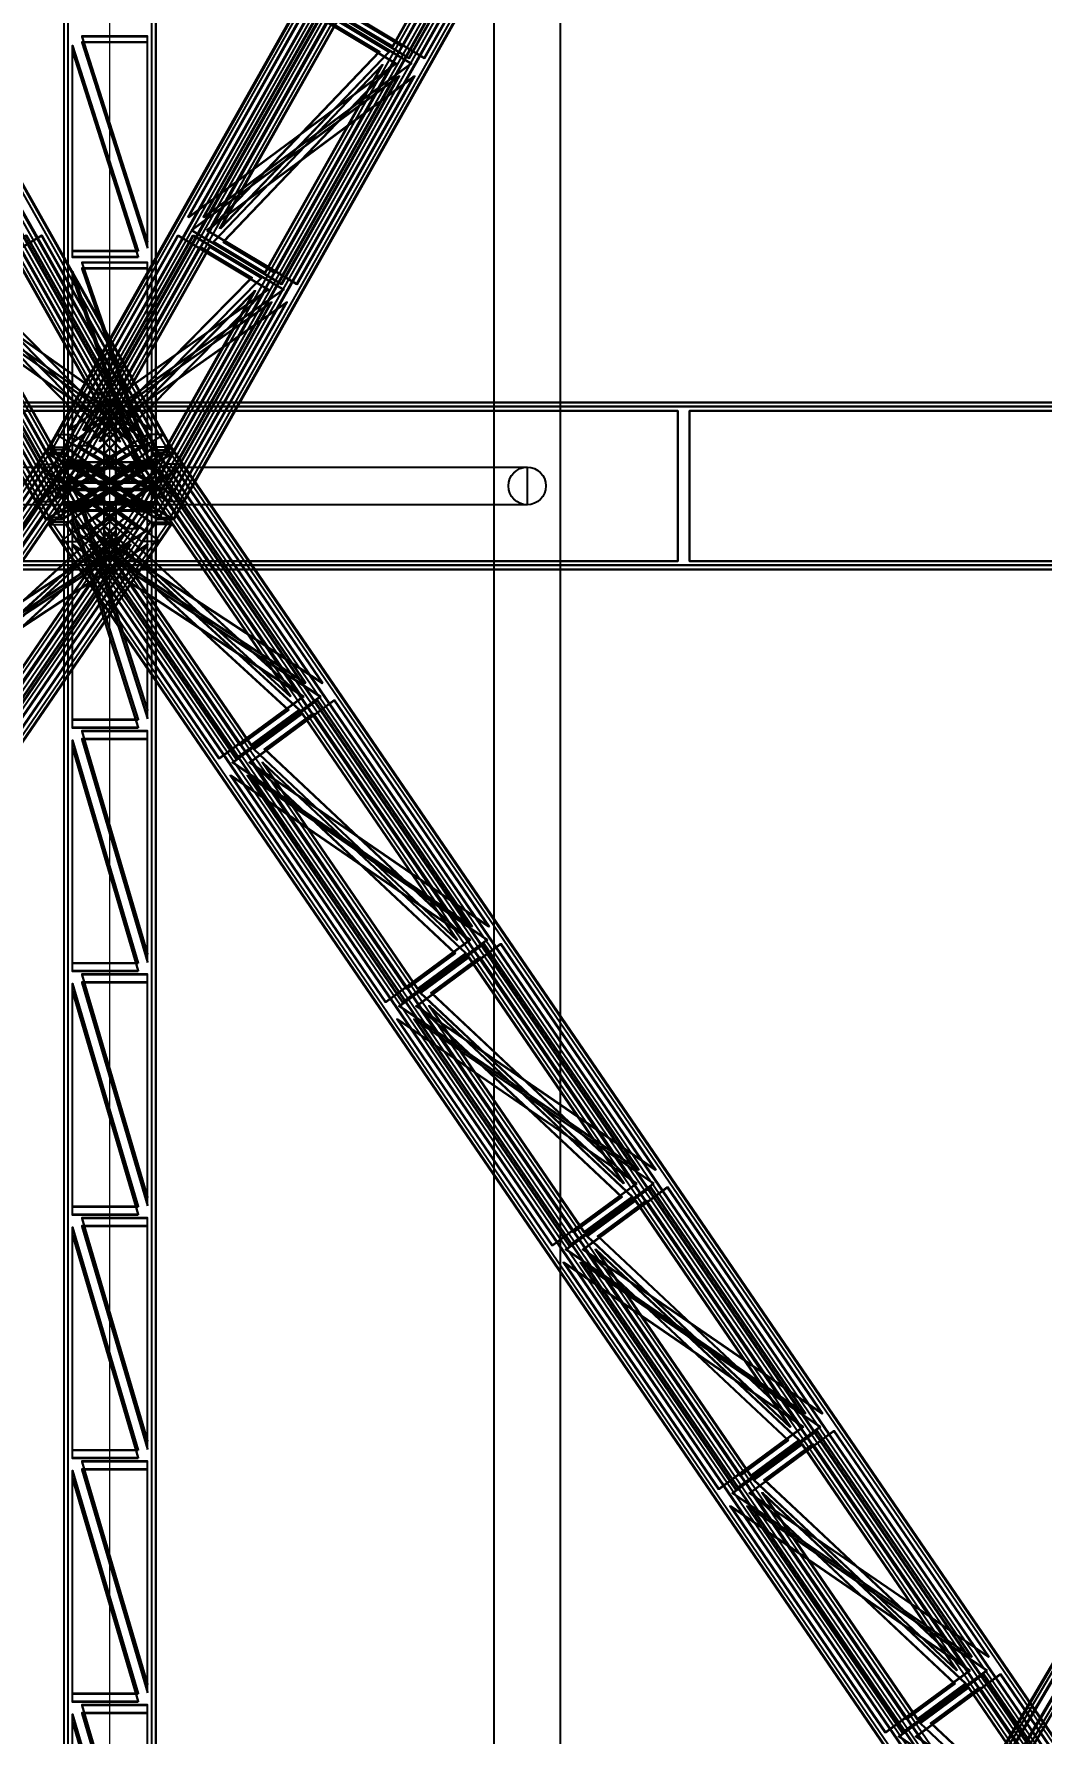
# Model space of a CAD drawing. Header units: millimetres. Extents: x -84906 to 117550, y -3000 to 338000.
# Drawn here: x -364 to 4463, y 74025 to 82166 of the extents above; entities that cross this region are included whole.
import ezdxf

# ---------------------------------------------------------------- set-up
doc = ezdxf.new("R2010")
doc.units = ezdxf.units.MM
for name, color, linetype, lineweight in [('D-BMK-AXIS', 7, 'Continuous', 13), ('D-STR-CORE', 7, 'Continuous', 25), ('D-STR-DIM', 7, 'Continuous', 13), ('D-STR-STRC', 7, 'Continuous', 25)]:
    doc.layers.add(name, color=color, linetype=linetype, lineweight=lineweight)
doc.styles.add('OpenSansCondensed-Light', font='OpenSansCondensed-Light.ttf')
doc.styles.add('TOWER_UNICODE', font='Arial Unicode.ttf')
doc.dimstyles.new('EZDXF', dxfattribs={"dimtxt": 0.25, "dimasz": 0.175, "dimexe": 0.375, "dimexo": 0.125, "dimgap": 0.1, "dimtad": 1, "dimlfac": 100, "dimzin": 12, "dimdsep": 46, "dimtxsty": 'OpenSansCondensed-Light', "dimblk": 'ARCHTICK', "dimcen": 2.5, "dimazin": 3, "dimtfac": 0.5, "dimtmove": 2, "dimatfit": 3})

# ---------------------------------------------------------------- blocks, each defined once
blk = doc.blocks.new('_ARCHTICK')
at = {"color": 0, "linetype": 'BYBLOCK', "const_width": 0.15}
blk.add_lwpolyline([(-0.5, -0.5), (0.5, 0.5)], dxfattribs=at)

msp = doc.modelspace()

# ---------------------------------------------------------------- linework, layer by layer
at = {"layer": 'D-BMK-AXIS'}
msp.add_line((0, -3000), (0, 338000), dxfattribs=at)
at = {"layer": 'D-STR-CORE'}
for points in [[(1840, 18300), (2160, 18300), (2160, 224550), (1840, 224550)], [(1840, 18300), (2160, 18300), (2160, 224550), (1840, 224550)], [(-2000, 80090), (2000, 80090), (2000, 79910), (-2000, 79910)], [(2000, 79910), (-2000, 79910), (-2000, 80090), (2000, 80090)]]:
    msp.add_lwpolyline(points, close=True, dxfattribs=at)
msp.add_circle((2000, 80000), 90, dxfattribs=at)
at = {"layer": 'D-STR-STRC'}
for points in [[(229.8, 80160.9), (-307.1, 79839.1), (-7644.7, 92839.1), (-7107.8, 93160.9)], [(233.7, 80160.9), (-303.2, 79839.1), (-7640.9, 92839.1), (-7104, 93160.9)], [(303.2, 80160.9), (-233.7, 79839.1), (-7571.4, 92839.1), (-7034.5, 93160.9)], [(307.1, 80160.9), (-229.8, 79839.1), (-7567.5, 92839.1), (-7030.6, 93160.9)], [(-307.1, 80160.9), (229.8, 79839.1), (7567.5, 92839.1), (7030.6, 93160.9)], [(-303.2, 80160.9), (233.7, 79839.1), (7571.4, 92839.1), (7034.5, 93160.9)], [(-233.7, 80160.9), (303.2, 79839.1), (7640.9, 92839.1), (7104, 93160.9)], [(-229.8, 80160.9), (307.1, 79839.1), (7644.7, 92839.1), (7107.8, 93160.9)], [(150.8, 80105.6), (-201.5, 79894.4), (-7539.2, 92894.4), (-7186.8, 93105.6)], [(154.7, 80105.6), (-197.6, 79894.4), (-7535.3, 92894.4), (-7183, 93105.6)], [(197.6, 80105.6), (-154.7, 79894.4), (-7492.4, 92894.4), (-7140, 93105.6)], [(201.5, 80105.6), (-150.8, 79894.4), (-7488.5, 92894.4), (-7136.2, 93105.6)], [(-201.5, 80105.6), (150.8, 79894.4), (7488.5, 92894.4), (7136.2, 93105.6)], [(-197.6, 80105.6), (154.7, 79894.4), (7492.4, 92894.4), (7140, 93105.6)], [(-154.7, 80105.6), (197.6, 79894.4), (7535.3, 92894.4), (7183, 93105.6)], [(-150.8, 80105.6), (201.5, 79894.4), (7539.2, 92894.4), (7186.8, 93105.6)], [(220, 80015.3), (-220, 80015.3), (-220, 93015.3), (220, 93015.3)], [(220, 80015.3), (-220, 80015.3), (-220, 93015.3), (220, 93015.3)], [(220, 80013.1), (-220, 80013.1), (-220, 93013.1), (220, 93013.1)], [(220, 80013.1), (-220, 80013.1), (-220, 93013.1), (220, 93013.1)], [(220, 79986.9), (-220, 79986.9), (-220, 92986.9), (220, 92986.9)], [(220, 79986.9), (-220, 79986.9), (-220, 92986.9), (220, 92986.9)], [(220, 79984.7), (-220, 79984.7), (-220, 92984.7), (220, 92984.7)], [(220, 79984.7), (-220, 79984.7), (-220, 92984.7), (220, 92984.7)], [(1000.6, 82308.6), (1432.6, 82049.7), (1995.3, 83046.6)], [(1004.5, 82308.6), (1436.5, 82049.7), (1999.2, 83046.6)], [(1074, 82308.6), (1506, 82049.7), (2068.7, 83046.6)], [(1077.8, 82308.6), (1509.9, 82049.7), (2072.5, 83046.6)], [(1106.2, 82253.3), (1353.6, 82105), (1916.3, 83101.9)], [(1110, 82253.3), (1357.5, 82105), (1920.2, 83101.9)], [(1153, 82253.3), (1400.4, 82105), (1963.1, 83101.9)], [(1156.8, 82253.3), (1404.3, 82105), (1967, 83101.9)], [(373.4, 81286.8), (936, 82283.7), (1368.1, 82024.7)], [(377.2, 81286.8), (939.9, 82283.7), (1371.9, 82024.7)], [(446.7, 81286.8), (1009.4, 82283.7), (1441.4, 82024.7)], [(450.6, 81286.8), (1013.3, 82283.7), (1445.3, 82024.7)], [(478.9, 81231.5), (1041.6, 82228.4), (1289, 82080)], [(482.8, 81231.5), (1045.4, 82228.4), (1292.9, 82080)], [(525.7, 81231.5), (1088.4, 82228.4), (1335.9, 82080)], [(529.6, 81231.5), (1092.3, 82228.4), (1339.7, 82080)], [(180, 81170.4), (180, 82154.7), (-135, 82154.7)], [(180, 81170.4), (180, 82154.7), (-135, 82154.7)], [(180, 81168.2), (180, 82152.5), (-135, 82152.5)], [(180, 81168.2), (180, 82152.5), (-135, 82152.5)], [(135, 81125.9), (-180, 81125.9), (-180, 82110.2)], [(135, 81125.9), (-180, 81125.9), (-180, 82110.2)], [(135, 81123.6), (-180, 81123.6), (-180, 82107.9)], [(135, 81123.6), (-180, 81123.6), (-180, 82107.9)], [(135, 81097.5), (-180, 81097.5), (-180, 82081.8)], [(135, 81097.5), (-180, 81097.5), (-180, 82081.8)], [(135, 81095.3), (-180, 81095.3), (-180, 82079.6)], [(135, 81095.3), (-180, 81095.3), (-180, 82079.6)], [(180, 81142.1), (180, 82126.4), (-135, 82126.4)], [(180, 81142.1), (180, 82126.4), (-135, 82126.4)], [(180, 81139.8), (180, 82124.1), (-135, 82124.1)], [(180, 81139.8), (180, 82124.1), (-135, 82124.1)], [(494.7, 81170), (742.2, 81021.6), (1304.8, 82018.5)], [(498.6, 81170), (746, 81021.6), (1308.7, 82018.5)], [(541.5, 81170), (789, 81021.6), (1351.7, 82018.5)], [(545.4, 81170), (792.8, 81021.6), (1355.5, 82018.5)], [(389.1, 81225.3), (821.2, 80966.3), (1383.8, 81963.2)], [(393, 81225.3), (825, 80966.3), (1387.7, 81963.2)], [(462.5, 81225.3), (894.5, 80966.3), (1457.2, 81963.2)], [(466.4, 81225.3), (898.4, 80966.3), (1461.1, 81963.2)], [(125.5, 80266.1), (-401.8, 81200.3), (-833.8, 80941.4)], [(129.4, 80266.1), (-397.9, 81200.3), (-829.9, 80941.4)], [(198.9, 80266.1), (-328.4, 81200.3), (-760.4, 80941.4)], [(202.7, 80266.1), (-324.6, 81200.3), (-756.6, 80941.4)], [(-202.7, 80266.1), (324.6, 81200.3), (756.6, 80941.4)], [(-198.9, 80266.1), (328.4, 81200.3), (760.4, 80941.4)], [(-129.4, 80266.1), (397.9, 81200.3), (829.9, 80941.4)], [(-125.5, 80266.1), (401.8, 81200.3), (833.8, 80941.4)], [(46.5, 80210.8), (-480.8, 81145), (-728.3, 80996.7)], [(50.4, 80210.8), (-476.9, 81145), (-724.4, 80996.7)], [(93.3, 80210.8), (-434, 81145), (-681.4, 80996.7)], [(97.2, 80210.8), (-430.1, 81145), (-677.6, 80996.7)], [(-97.2, 80210.8), (430.1, 81145), (677.6, 80996.7)], [(-93.3, 80210.8), (434, 81145), (681.4, 80996.7)], [(-50.4, 80210.8), (476.9, 81145), (724.4, 80996.7)], [(-46.5, 80210.8), (480.8, 81145), (728.3, 80996.7)], [(135, 80114.3), (-180, 80114.3), (-180, 81026.8)], [(135, 80114.3), (-180, 80114.3), (-180, 81026.8)], [(135, 80112.1), (-180, 80112.1), (-180, 81024.6)], [(135, 80112.1), (-180, 80112.1), (-180, 81024.6)], [(180, 80158.9), (180, 81071.4), (-135, 81071.4)], [(180, 80158.9), (180, 81071.4), (-135, 81071.4)], [(180, 80156.7), (180, 81069.2), (-135, 81069.2)], [(180, 80156.7), (180, 81069.2), (-135, 81069.2)], [(180, 80130.5), (180, 81043), (-135, 81043)], [(180, 80130.5), (180, 81043), (-135, 81043)], [(180, 80128.3), (180, 81040.8), (-135, 81040.8)], [(180, 80128.3), (180, 81040.8), (-135, 81040.8)], [(30.7, 80149.3), (-216.7, 80001), (-744, 80935.2)], [(34.6, 80149.3), (-212.9, 80001), (-740.2, 80935.2)], [(77.5, 80149.3), (-169.9, 80001), (-697.2, 80935.2)], [(81.4, 80149.3), (-166.1, 80001), (-693.4, 80935.2)], [(135, 80086), (-180, 80086), (-180, 80998.5)], [(135, 80086), (-180, 80086), (-180, 80998.5)], [(135, 80083.7), (-180, 80083.7), (-180, 80996.2)], [(135, 80083.7), (-180, 80083.7), (-180, 80996.2)], [(-81.4, 80149.3), (166.1, 80001), (693.4, 80935.2)], [(-77.5, 80149.3), (169.9, 80001), (697.2, 80935.2)], [(-34.6, 80149.3), (212.9, 80001), (740.2, 80935.2)], [(-30.7, 80149.3), (216.7, 80001), (744, 80935.2)], [(109.7, 80204.6), (-322.3, 79945.7), (-849.6, 80879.9)], [(113.6, 80204.6), (-318.4, 79945.7), (-845.7, 80879.9)], [(183.1, 80204.6), (-248.9, 79945.7), (-776.2, 80879.9)], [(187, 80204.6), (-245.1, 79945.7), (-772.4, 80879.9)], [(-187, 80204.6), (245.1, 79945.7), (772.4, 80879.9)], [(-183.1, 80204.6), (248.9, 79945.7), (776.2, 80879.9)], [(-113.6, 80204.6), (318.4, 79945.7), (845.7, 80879.9)], [(-109.7, 80204.6), (322.3, 79945.7), (849.6, 80879.9)], [(-16500, 80400), (-16500, 79600), (16500, 79600), (16500, 80400)], [(16500, 80400), (16500, 79600), (-16500, 79600), (-16500, 80400)], [(-2722.5, 80360), (-2722.5, 79640), (-27.5, 79640), (-27.5, 80360)], [(-27.5, 80360), (-27.5, 79640), (-2722.5, 79640), (-2722.5, 80360)], [(27.5, 80360), (27.5, 79640), (2722.5, 79640), (2722.5, 80360)], [(2722.5, 80360), (2722.5, 79640), (27.5, 79640), (27.5, 80360)], [(2777.5, 80360), (2777.5, 79640), (5472.5, 79640), (5472.5, 80360)], [(5472.5, 80360), (5472.5, 79640), (2777.5, 79640), (2777.5, 80360)], [(-9875.8, 66185.3), (-9373.1, 65814.7), (208.5, 79814.7), (-294.2, 80185.3)], [(-9871.5, 66185.3), (-9368.8, 65814.7), (212.8, 79814.7), (-289.9, 80185.3)], [(-9794.4, 66185.3), (-9291.7, 65814.7), (289.9, 79814.7), (-212.8, 80185.3)], [(-9790.1, 66185.3), (-9287.4, 65814.7), (294.2, 79814.7), (-208.5, 80185.3)], [(258.3, 80247.3), (181, 80247.3), (-355.8, 79925.6), (-278.6, 79925.6)], [(-294.2, 80185.3), (-208.5, 80185.3), (-192.8, 80173.7), (-278.5, 80173.7)], [(-294.2, 80185.3), (-208.5, 80185.3), (294.2, 79814.7), (208.5, 79814.7)], [(9790.1, 66185.3), (9287.4, 65814.7), (-294.2, 79814.7), (208.5, 80185.3)], [(294.2, 80185.3), (208.5, 80185.3), (-294.2, 79814.7), (-208.5, 79814.7)], [(9794.4, 66185.3), (9291.7, 65814.7), (-289.9, 79814.7), (212.8, 80185.3)], [(-258.3, 80247.3), (-181, 80247.3), (355.8, 79925.6), (278.6, 79925.6)], [(102, 80192), (152.7, 80192), (-199.6, 79980.9), (-250.3, 79980.9)], [(9871.5, 66185.3), (9368.8, 65814.7), (-212.8, 79814.7), (289.9, 80185.3)], [(9875.8, 66185.3), (9373.1, 65814.7), (-208.5, 79814.7), (294.2, 80185.3)], [(-102, 80192), (-152.7, 80192), (199.6, 79980.9), (250.3, 79980.9)], [(294.2, 80185.3), (208.5, 80185.3), (192.8, 80173.7), (278.5, 80173.7)], [(-9774.6, 66121.6), (-9444.7, 65878.4), (136.8, 79878.4), (-193.1, 80121.6)], [(-9770.3, 66121.6), (-9440.4, 65878.4), (141.1, 79878.4), (-188.8, 80121.6)], [(-9722.7, 66121.6), (-9392.8, 65878.4), (188.8, 79878.4), (-141.1, 80121.6)], [(-9718.4, 66121.6), (-9388.5, 65878.4), (193.1, 79878.4), (-136.8, 80121.6)], [(-350, 80103.8), (-264.3, 80103.8), (238.4, 79733.2), (152.7, 79733.2)], [(-308.1, 66168.5), (209.8, 65831.5), (8459.8, 79831.5), (7941.9, 80168.5)], [(-307.1, 80160.9), (-229.8, 80160.9), (-213.1, 80150.8), (-290.3, 80150.8)], [(-307.1, 80160.9), (-229.8, 80160.9), (307.1, 79839.1), (229.8, 79839.1)], [(307.1, 80160.9), (229.8, 80160.9), (-307.1, 79839.1), (-229.8, 79839.1)], [(-303.1, 66168.5), (214.7, 65831.5), (8464.7, 79831.5), (7946.9, 80168.5)], [(350, 80103.8), (264.3, 80103.8), (-238.4, 79733.2), (-152.7, 79733.2)], [(220, 80114.3), (220, 80083.7), (-220, 80083.7), (-220, 80114.3)], [(220, 80083.7), (220, 80114.3), (-220, 80114.3), (-220, 80083.7)], [(-214.7, 66168.5), (303.1, 65831.5), (8553.1, 79831.5), (8035.3, 80168.5)], [(-209.8, 66168.5), (308.1, 65831.5), (8558.1, 79831.5), (8040.2, 80168.5)], [(-202.2, 66110.6), (137.7, 65889.4), (8387.7, 79889.4), (8047.8, 80110.6)], [(150.8, 80105.6), (201.5, 80105.6), (-150.8, 79894.4), (-201.5, 79894.4)], [(-150.8, 80105.6), (-201.5, 80105.6), (-184.7, 80095.5), (-134, 80095.5)], [(-150.8, 80105.6), (-201.5, 80105.6), (150.8, 79894.4), (201.5, 79894.4)], [(9718.4, 66121.6), (9388.5, 65878.4), (-193.1, 79878.4), (136.8, 80121.6)], [(136.8, 80121.6), (193.1, 80121.6), (-136.8, 79878.4), (-193.1, 79878.4)], [(-136.8, 80121.6), (-193.1, 80121.6), (-177.4, 80110), (-121.1, 80110)], [(-136.8, 80121.6), (-193.1, 80121.6), (136.8, 79878.4), (193.1, 79878.4)], [(9722.7, 66121.6), (9392.8, 65878.4), (-188.8, 79878.4), (141.1, 80121.6)], [(9770.3, 66121.6), (9440.4, 65878.4), (-141.1, 79878.4), (188.8, 80121.6)], [(9774.6, 66121.6), (9444.7, 65878.4), (-136.8, 79878.4), (193.1, 80121.6)], [(136.8, 80121.6), (193.1, 80121.6), (177.4, 80110), (121.1, 80110)], [(150.8, 80105.6), (201.5, 80105.6), (184.7, 80095.5), (134, 80095.5)], [(307.1, 80160.9), (229.8, 80160.9), (213.1, 80150.8), (290.3, 80150.8)], [(-1020.8, 79054.6), (-318.6, 80080.6), (85.9, 79782.4)], [(-1016.5, 79054.6), (-314.3, 80080.6), (90.2, 79782.4)], [(-939.4, 79054.6), (-237.2, 80080.6), (167.4, 79782.4)], [(-935.1, 79054.6), (-232.9, 80080.6), (171.6, 79782.4)], [(-192.6, 80040.1), (-248.9, 80040.1), (81, 79796.9), (137.3, 79796.9)], [(935.1, 79054.6), (232.9, 80080.6), (-171.6, 79782.4)], [(939.4, 79054.6), (237.2, 80080.6), (-167.4, 79782.4)], [(192.6, 80040.1), (248.9, 80040.1), (-81, 79796.9), (-137.3, 79796.9)], [(1016.5, 79054.6), (314.3, 80080.6), (-90.2, 79782.4)], [(1020.8, 79054.6), (318.6, 80080.6), (-85.9, 79782.4)], [(-919.7, 78990.9), (-217.4, 80016.9), (14.3, 79846.1)], [(-915.4, 78990.9), (-213.2, 80016.9), (18.6, 79846.1)], [(-867.7, 78990.9), (-165.5, 80016.9), (66.2, 79846.1)], [(-863.4, 78990.9), (-161.2, 80016.9), (70.5, 79846.1)], [(-200, 80020.6), (-200, 79979.4), (-220, 79979.4), (-220, 80020.6)], [(220, 66020.6), (-220, 66020.6), (-220, 80020.6), (220, 80020.6)], [(220, 80020.6), (220, 79979.4), (-220, 79979.4), (-220, 80020.6)], [(-200, 79979.4), (-200, 80020.6), (-220, 80020.6), (-220, 79979.4)], [(220, 66020.6), (-220, 66020.6), (-220, 80020.6), (220, 80020.6)], [(220, 79979.4), (220, 80020.6), (-220, 80020.6), (-220, 79979.4)], [(220, 66017.6), (-220, 66017.6), (-220, 80017.6), (220, 80017.6)], [(220, 66017.6), (-220, 66017.6), (-220, 80017.6), (220, 80017.6)], [(-200, 80015.3), (-200, 79984.7), (-220, 79984.7), (-220, 80015.3)], [(220, 80015.3), (220, 79984.7), (-220, 79984.7), (-220, 80015.3)], [(-200, 79984.7), (-200, 80015.3), (-220, 80015.3), (-220, 79984.7)], [(220, 79984.7), (220, 80015.3), (-220, 80015.3), (-220, 79984.7)], [(220, 65982.4), (-220, 65982.4), (-220, 79982.4), (220, 79982.4)], [(220, 65982.4), (-220, 65982.4), (-220, 79982.4), (220, 79982.4)], [(220, 65979.4), (-220, 65979.4), (-220, 79979.4), (220, 79979.4)], [(220, 65979.4), (-220, 65979.4), (-220, 79979.4), (220, 79979.4)], [(863.4, 78990.9), (161.2, 80016.9), (-70.5, 79846.1)], [(867.7, 78990.9), (165.5, 80016.9), (-66.2, 79846.1)], [(915.4, 78990.9), (213.2, 80016.9), (-18.6, 79846.1)], [(919.7, 78990.9), (217.4, 80016.9), (-14.3, 79846.1)], [(220, 80020.6), (220, 79979.4), (200, 79979.4), (200, 80020.6)], [(220, 79979.4), (220, 80020.6), (200, 80020.6), (200, 79979.4)], [(220, 80015.3), (220, 79984.7), (200, 79984.7), (200, 80015.3)], [(220, 79984.7), (220, 80015.3), (200, 80015.3), (200, 79984.7)], [(220, 79922.3), (220, 79881.2), (-220, 79881.2), (-220, 79922.3)], [(220, 79881.2), (220, 79922.3), (-220, 79922.3), (-220, 79881.2)], [(-184.7, 79904.5), (-134, 79904.5), (-150.8, 79894.4), (-201.5, 79894.4)], [(-177.4, 79890), (-121.1, 79890), (-136.8, 79878.4), (-193.1, 79878.4)], [(135, 78880.9), (-180, 78880.9), (-180, 79878.1)], [(135, 78880.9), (-180, 78880.9), (-180, 79878.1)], [(135, 78877.9), (-180, 78877.9), (-180, 79875.1)], [(135, 78877.9), (-180, 78877.9), (-180, 79875.1)], [(180, 78925.1), (180, 79922.3), (-135, 79922.3)], [(180, 78925.1), (180, 79922.3), (-135, 79922.3)], [(180, 78922.1), (180, 79919.3), (-135, 79919.3)], [(180, 78922.1), (180, 79919.3), (-135, 79919.3)], [(180, 78887), (180, 79884.2), (-135, 79884.2)], [(180, 78887), (180, 79884.2), (-135, 79884.2)], [(180, 78884), (180, 79881.2), (-135, 79881.2)], [(180, 78884), (180, 79881.2), (-135, 79881.2)], [(177.4, 79890), (121.1, 79890), (136.8, 79878.4), (193.1, 79878.4)], [(184.7, 79904.5), (134, 79904.5), (150.8, 79894.4), (201.5, 79894.4)], [(-909.4, 78928.1), (-677.7, 78757.3), (24.5, 79783.3)], [(-905.1, 78928.1), (-673.4, 78757.3), (28.8, 79783.3)], [(-857.5, 78928.1), (-625.8, 78757.3), (76.5, 79783.3)], [(-853.2, 78928.1), (-621.5, 78757.3), (80.7, 79783.3)], [(-213.1, 79849.2), (-290.3, 79849.2), (-307.1, 79839.1), (-229.8, 79839.1)], [(-192.8, 79826.3), (-278.5, 79826.3), (-294.2, 79814.7), (-208.5, 79814.7)], [(135, 78842.8), (-180, 78842.8), (-180, 79840)], [(135, 78842.8), (-180, 78842.8), (-180, 79840)], [(135, 78839.8), (-180, 78839.8), (-180, 79837)], [(135, 78839.8), (-180, 78839.8), (-180, 79837)], [(853.2, 78928.1), (621.5, 78757.3), (-80.7, 79783.3)], [(857.5, 78928.1), (625.8, 78757.3), (-76.5, 79783.3)], [(905.1, 78928.1), (673.4, 78757.3), (-28.8, 79783.3)], [(909.4, 78928.1), (677.7, 78757.3), (-24.5, 79783.3)], [(192.8, 79826.3), (278.5, 79826.3), (294.2, 79814.7), (208.5, 79814.7)], [(213.1, 79849.2), (290.3, 79849.2), (307.1, 79839.1), (229.8, 79839.1)], [(-1010.6, 78991.8), (-606, 78693.6), (96.2, 79719.6)], [(-1006.3, 78991.8), (-601.7, 78693.6), (100.5, 79719.6)], [(-929.1, 78991.8), (-524.6, 78693.6), (177.6, 79719.6)], [(-924.9, 78991.8), (-520.3, 78693.6), (181.9, 79719.6)], [(924.9, 78991.8), (520.3, 78693.6), (-181.9, 79719.6)], [(929.1, 78991.8), (524.6, 78693.6), (-177.6, 79719.6)], [(1006.3, 78991.8), (601.7, 78693.6), (-100.5, 79719.6)], [(1010.6, 78991.8), (606, 78693.6), (-96.2, 79719.6)], [(1733.6, 77887.9), (990.9, 78973.1), (586.4, 78674.8)], [(1737.8, 77887.9), (995.2, 78973.1), (590.7, 78674.8)], [(1815, 77887.9), (1072.3, 78973.1), (667.8, 78674.8)], [(1819.3, 77887.9), (1076.6, 78973.1), (672.1, 78674.8)], [(1661.9, 77824.2), (919.2, 78909.4), (687.5, 78738.5)], [(1666.2, 77824.2), (923.5, 78909.4), (691.8, 78738.5)], [(1713.8, 77824.2), (971.2, 78909.4), (739.5, 78738.5)], [(1718.1, 77824.2), (975.5, 78909.4), (743.7, 78738.5)], [(180, 77758.4), (180, 78826.9), (-135, 78826.9)], [(180, 77758.4), (180, 78826.9), (-135, 78826.9)], [(180, 77755.5), (180, 78823.9), (-135, 78823.9)], [(180, 77755.5), (180, 78823.9), (-135, 78823.9)], [(135, 77714.2), (-180, 77714.2), (-180, 78782.7)], [(135, 77714.2), (-180, 77714.2), (-180, 78782.7)], [(135, 77711.2), (-180, 77711.2), (-180, 78779.7)], [(135, 77711.2), (-180, 77711.2), (-180, 78779.7)], [(135, 77676.1), (-180, 77676.1), (-180, 78744.5)], [(135, 77676.1), (-180, 77676.1), (-180, 78744.5)], [(135, 77673.1), (-180, 77673.1), (-180, 78741.6)], [(135, 77673.1), (-180, 77673.1), (-180, 78741.6)], [(180, 77720.3), (180, 78788.8), (-135, 78788.8)], [(180, 77720.3), (180, 78788.8), (-135, 78788.8)], [(180, 77717.3), (180, 78785.8), (-135, 78785.8)], [(180, 77717.3), (180, 78785.8), (-135, 78785.8)], [(1651.7, 77761.5), (1419.9, 77590.6), (677.3, 78675.8)], [(1655.9, 77761.5), (1424.2, 77590.6), (681.6, 78675.8)], [(1703.6, 77761.5), (1471.9, 77590.6), (729.2, 78675.8)], [(1707.9, 77761.5), (1476.2, 77590.6), (733.5, 78675.8)], [(1723.3, 77825.2), (1318.8, 77526.9), (576.1, 78612.1)], [(1727.6, 77825.2), (1323.1, 77526.9), (580.4, 78612.1)], [(1804.7, 77825.2), (1400.2, 77526.9), (657.5, 78612.1)], [(1809, 77825.2), (1404.5, 77526.9), (661.8, 78612.1)], [(2532, 76721.3), (1789.4, 77806.4), (1384.8, 77508.2)], [(2536.3, 76721.3), (1793.6, 77806.4), (1389.1, 77508.2)], [(2613.4, 76721.3), (1870.8, 77806.4), (1466.2, 77508.2)], [(2617.7, 76721.3), (1875.1, 77806.4), (1470.5, 77508.2)], [(2460.4, 76657.6), (1717.7, 77742.7), (1486, 77571.9)], [(2464.6, 76657.6), (1722, 77742.7), (1490.3, 77571.9)], [(2512.3, 76657.6), (1769.6, 77742.7), (1537.9, 77571.9)], [(2516.6, 76657.6), (1773.9, 77742.7), (1542.2, 77571.9)], [(135, 76547.6), (-180, 76547.6), (-180, 77616)], [(135, 76547.6), (-180, 76547.6), (-180, 77616)], [(135, 76544.6), (-180, 76544.6), (-180, 77613)], [(135, 76544.6), (-180, 76544.6), (-180, 77613)], [(180, 76591.8), (180, 77660.2), (-135, 77660.2)], [(180, 76591.8), (180, 77660.2), (-135, 77660.2)], [(180, 76588.8), (180, 77657.2), (-135, 77657.2)], [(180, 76588.8), (180, 77657.2), (-135, 77657.2)], [(180, 76553.7), (180, 77622.1), (-135, 77622.1)], [(180, 76553.7), (180, 77622.1), (-135, 77622.1)], [(180, 76550.7), (180, 77619.1), (-135, 77619.1)], [(180, 76550.7), (180, 77619.1), (-135, 77619.1)], [(135, 76509.4), (-180, 76509.4), (-180, 77577.9)], [(135, 76509.4), (-180, 76509.4), (-180, 77577.9)], [(135, 76506.5), (-180, 76506.5), (-180, 77574.9)], [(135, 76506.5), (-180, 76506.5), (-180, 77574.9)], [(2450.1, 76594.8), (2218.4, 76424), (1475.7, 77509.1)], [(2454.4, 76594.8), (2222.7, 76424), (1480, 77509.1)], [(2502.1, 76594.8), (2270.4, 76424), (1527.7, 77509.1)], [(2506.4, 76594.8), (2274.6, 76424), (1532, 77509.1)], [(2521.8, 76658.5), (2117.3, 76360.3), (1374.6, 77445.4)], [(2526.1, 76658.5), (2121.6, 76360.3), (1378.9, 77445.4)], [(2603.2, 76658.5), (2198.7, 76360.3), (1456, 77445.4)], [(2607.5, 76658.5), (2203, 76360.3), (1460.3, 77445.4)], [(3330.5, 75554.6), (2587.8, 76639.7), (2183.3, 76341.5)], [(3334.8, 75554.6), (2592.1, 76639.7), (2187.6, 76341.5)], [(3411.9, 75554.6), (2669.2, 76639.7), (2264.7, 76341.5)], [(3416.2, 75554.6), (2673.5, 76639.7), (2269, 76341.5)], [(3258.8, 75490.9), (2516.1, 76576), (2284.4, 76405.2)], [(3263.1, 75490.9), (2520.4, 76576), (2288.7, 76405.2)], [(3310.8, 75490.9), (2568.1, 76576), (2336.4, 76405.2)], [(3315.1, 75490.9), (2572.4, 76576), (2340.7, 76405.2)], [(135, 75380.9), (-180, 75380.9), (-180, 76449.3)], [(135, 75380.9), (-180, 75380.9), (-180, 76449.3)], [(135, 75377.9), (-180, 75377.9), (-180, 76446.3)], [(135, 75377.9), (-180, 75377.9), (-180, 76446.3)], [(180, 75425.1), (180, 76493.5), (-135, 76493.5)], [(180, 75425.1), (180, 76493.5), (-135, 76493.5)], [(180, 75422.1), (180, 76490.6), (-135, 76490.6)], [(180, 75422.1), (180, 76490.6), (-135, 76490.6)], [(180, 75387), (180, 76455.4), (-135, 76455.4)], [(180, 75387), (180, 76455.4), (-135, 76455.4)], [(180, 75384), (180, 76452.4), (-135, 76452.4)], [(180, 75384), (180, 76452.4), (-135, 76452.4)], [(135, 75342.8), (-180, 75342.8), (-180, 76411.2)], [(135, 75342.8), (-180, 75342.8), (-180, 76411.2)], [(135, 75339.8), (-180, 75339.8), (-180, 76408.2)], [(135, 75339.8), (-180, 75339.8), (-180, 76408.2)], [(3320.3, 75491.8), (2915.7, 75193.6), (2173.1, 76278.7)], [(3324.5, 75491.8), (2920, 75193.6), (2177.3, 76278.7)], [(3401.7, 75491.8), (2997.1, 75193.6), (2254.5, 76278.7)], [(3405.9, 75491.8), (3001.4, 75193.6), (2258.8, 76278.7)], [(3248.6, 75428.1), (3016.9, 75257.3), (2274.2, 76342.4)], [(3252.9, 75428.1), (3021.1, 75257.3), (2278.5, 76342.4)], [(3300.5, 75428.1), (3068.8, 75257.3), (2326.1, 76342.4)], [(3304.8, 75428.1), (3073.1, 75257.3), (2330.4, 76342.4)], [(4129, 74387.9), (3386.3, 75473.1), (2981.8, 75174.8)], [(4133.2, 74387.9), (3390.6, 75473.1), (2986.1, 75174.8)], [(4210.4, 74387.9), (3467.7, 75473.1), (3063.2, 75174.8)], [(4214.6, 74387.9), (3472, 75473.1), (3067.5, 75174.8)], [(4057.3, 74324.2), (3314.6, 75409.4), (3082.9, 75238.5)], [(4061.6, 74324.2), (3318.9, 75409.4), (3087.2, 75238.5)], [(4109.2, 74324.2), (3366.6, 75409.4), (3134.8, 75238.5)], [(4113.5, 74324.2), (3370.8, 75409.4), (3139.1, 75238.5)], [(180, 74258.4), (180, 75326.9), (-135, 75326.9)], [(180, 74258.4), (180, 75326.9), (-135, 75326.9)], [(180, 74255.5), (180, 75323.9), (-135, 75323.9)], [(180, 74255.5), (180, 75323.9), (-135, 75323.9)], [(135, 74214.2), (-180, 74214.2), (-180, 75282.7)], [(135, 74214.2), (-180, 74214.2), (-180, 75282.7)], [(135, 74211.2), (-180, 74211.2), (-180, 75279.7)], [(135, 74211.2), (-180, 74211.2), (-180, 75279.7)], [(135, 74176.1), (-180, 74176.1), (-180, 75244.5)], [(135, 74176.1), (-180, 74176.1), (-180, 75244.5)], [(135, 74173.1), (-180, 74173.1), (-180, 75241.6)], [(135, 74173.1), (-180, 74173.1), (-180, 75241.6)], [(180, 74220.3), (180, 75288.8), (-135, 75288.8)], [(180, 74220.3), (180, 75288.8), (-135, 75288.8)], [(180, 74217.3), (180, 75285.8), (-135, 75285.8)], [(180, 74217.3), (180, 75285.8), (-135, 75285.8)], [(4047, 74261.5), (3815.3, 74090.6), (3072.7, 75175.8)], [(4051.3, 74261.5), (3819.6, 74090.6), (3076.9, 75175.8)], [(4099, 74261.5), (3867.3, 74090.6), (3124.6, 75175.8)], [(4103.3, 74261.5), (3871.6, 74090.6), (3128.9, 75175.8)], [(4118.7, 74325.2), (3714.2, 74026.9), (2971.5, 75112.1)], [(4123, 74325.2), (3718.5, 74026.9), (2975.8, 75112.1)], [(4200.1, 74325.2), (3795.6, 74026.9), (3052.9, 75112.1)], [(4204.4, 74325.2), (3799.9, 74026.9), (3057.2, 75112.1)], [(4927.4, 73221.3), (4184.7, 74306.4), (3780.2, 74008.2)], [(4931.7, 73221.3), (4189, 74306.4), (3784.5, 74008.2)], [(5008.8, 73221.3), (4266.2, 74306.4), (3861.6, 74008.2)], [(5013.1, 73221.3), (4270.4, 74306.4), (3865.9, 74008.2)], [(4855.7, 73157.6), (4113.1, 74242.7), (3881.4, 74071.9)], [(3885.6, 73209), (4523, 74290.7), (4939.7, 74019.6)], [(4860, 73157.6), (4117.4, 74242.7), (3885.6, 74071.9)], [(3890.5, 73209), (4527.9, 74290.7), (4944.6, 74019.6)], [(4907.7, 73157.6), (4165, 74242.7), (3933.3, 74071.9)], [(4912, 73157.6), (4169.3, 74242.7), (3937.6, 74071.9)], [(3979, 73209), (4616.4, 74290.7), (5033.1, 74019.6)], [(135, 73047.6), (-180, 73047.6), (-180, 74116)], [(135, 73047.6), (-180, 73047.6), (-180, 74116)], [(135, 73044.6), (-180, 73044.6), (-180, 74113)], [(135, 73044.6), (-180, 73044.6), (-180, 74113)], [(180, 73091.8), (180, 74160.2), (-135, 74160.2)], [(180, 73091.8), (180, 74160.2), (-135, 74160.2)], [(180, 73088.8), (180, 74157.2), (-135, 74157.2)], [(180, 73088.8), (180, 74157.2), (-135, 74157.2)], [(180, 73053.7), (180, 74122.1), (-135, 74122.1)], [(180, 73053.7), (180, 74122.1), (-135, 74122.1)], [(180, 73050.7), (180, 74119.1), (-135, 74119.1)], [(180, 73050.7), (180, 74119.1), (-135, 74119.1)], [(135, 73009.4), (-180, 73009.4), (-180, 74077.9)], [(135, 73009.4), (-180, 73009.4), (-180, 74077.9)], [(135, 73006.5), (-180, 73006.5), (-180, 74074.9)], [(135, 73006.5), (-180, 73006.5), (-180, 74074.9)]]:
    msp.add_lwpolyline(points, close=True, dxfattribs=at)
for points in [[(213.1, 80150.8), (-7124.6, 93150.8)], [(229.8, 80160.9), (-7107.8, 93160.9)], [(290.3, 80150.8), (-7047.4, 93150.8)], [(307.1, 80160.9), (-7030.6, 93160.9)], [(-307.1, 80160.9), (7030.6, 93160.9)], [(-290.3, 80150.8), (7047.4, 93150.8)], [(-229.8, 80160.9), (7107.8, 93160.9)], [(-213.1, 80150.8), (7124.6, 93150.8)], [(134, 80095.5), (-7203.6, 93095.5)], [(150.8, 80105.6), (-7186.8, 93105.6)], [(184.7, 80095.5), (-7152.9, 93095.5)], [(201.5, 80105.6), (-7136.2, 93105.6)], [(-201.5, 80105.6), (7136.2, 93105.6)], [(-184.7, 80095.5), (7152.9, 93095.5)], [(-150.8, 80105.6), (7186.8, 93105.6)], [(-134, 80095.5), (7203.6, 93095.5)], [(-220, 80015.3), (-220, 93015.3)], [(-220, 80015.3), (-220, 93015.3)], [(-220, 79984.7), (-220, 92984.7)], [(-220, 79984.7), (-220, 92984.7)], [(-200, 80015.3), (-200, 93015.3)], [(-200, 80015.3), (-200, 93015.3)], [(-200, 79984.7), (-200, 92984.7)], [(-200, 79984.7), (-200, 92984.7)], [(200, 80015.3), (200, 93015.3)], [(200, 80015.3), (200, 93015.3)], [(200, 79984.7), (200, 92984.7)], [(200, 79984.7), (200, 92984.7)], [(220, 80015.3), (220, 93015.3)], [(220, 80015.3), (220, 93015.3)], [(220, 79984.7), (220, 92984.7)], [(220, 79984.7), (220, 92984.7)], [(-201.5, 79894.4), (-7539.2, 92894.4)], [(-184.7, 79904.5), (-7522.4, 92904.5)], [(-150.8, 79894.4), (-7488.5, 92894.4)], [(-134, 79904.5), (-7471.7, 92904.5)], [(134, 79904.5), (7471.7, 92904.5)], [(150.8, 79894.4), (7488.5, 92894.4)], [(184.7, 79904.5), (7522.4, 92904.5)], [(201.5, 79894.4), (7539.2, 92894.4)], [(-307.1, 79839.1), (-7644.7, 92839.1)], [(-290.3, 79849.2), (-7627.9, 92849.2)], [(-229.8, 79839.1), (-7567.5, 92839.1)], [(-213.1, 79849.2), (-7550.7, 92849.2)], [(213.1, 79849.2), (7550.7, 92849.2)], [(229.8, 79839.1), (7567.5, 92839.1)], [(290.3, 79849.2), (7627.9, 92849.2)], [(307.1, 79839.1), (7644.7, 92839.1)], [(-16500, 80400), (16500, 80400)], [(16500, 80400), (-16500, 80400)], [(-16500, 80380), (16500, 80380)], [(16500, 80380), (-16500, 80380)], [(-9875.8, 66185.3), (-294.2, 80185.3)], [(-9790.1, 66185.3), (-208.5, 80185.3)], [(-350, 80103.8), (-294.2, 80185.3)], [(-307.1, 80160.9), (-258.3, 80247.3)], [(-264.3, 80103.8), (-208.5, 80185.3)], [(-229.8, 80160.9), (-181, 80247.3)], [(-201.5, 80105.6), (-152.7, 80192)], [(-150.8, 80105.6), (-102, 80192)], [(150.8, 80105.6), (102, 80192)], [(201.5, 80105.6), (152.7, 80192)], [(229.8, 80160.9), (181, 80247.3)], [(9790.1, 66185.3), (208.5, 80185.3)], [(264.3, 80103.8), (208.5, 80185.3)], [(307.1, 80160.9), (258.3, 80247.3)], [(9875.8, 66185.3), (294.2, 80185.3)], [(350, 80103.8), (294.2, 80185.3)], [(-9860.1, 66173.7), (-278.5, 80173.7)], [(-9774.6, 66121.6), (-193.1, 80121.6)], [(-9774.4, 66173.7), (-192.8, 80173.7)], [(-9758.9, 66110), (-177.4, 80110)], [(-9718.4, 66121.6), (-136.8, 80121.6)], [(-9702.7, 66110), (-121.1, 80110)], [(-308.1, 66168.5), (7941.9, 80168.5)], [(-291.9, 66157.9), (7958.1, 80157.9)], [(-248.9, 80040.1), (-193.1, 80121.6)], [(-220, 80015.3), (-220, 80114.3)], [(-220, 80015.3), (-220, 80114.3)], [(-209.8, 66168.5), (8040.2, 80168.5)], [(-202.2, 66110.6), (8047.8, 80110.6)], [(-193.6, 66157.9), (8056.4, 80157.9)], [(-192.6, 80040.1), (-136.8, 80121.6)], [(9702.7, 66110), (121.1, 80110)], [(9718.4, 66121.6), (136.8, 80121.6)], [(192.6, 80040.1), (136.8, 80121.6)], [(9758.9, 66110), (177.4, 80110)], [(9774.4, 66173.7), (192.8, 80173.7)], [(9774.6, 66121.6), (193.1, 80121.6)], [(248.9, 80040.1), (193.1, 80121.6)], [(220, 80015.3), (220, 80114.3)], [(220, 80015.3), (220, 80114.3)], [(9860.1, 66173.7), (278.5, 80173.7)], [(-220, 79984.7), (-220, 80083.7)], [(-220, 79984.7), (-220, 80083.7)], [(220, 79984.7), (220, 80083.7)], [(220, 79984.7), (220, 80083.7)], [(-201.5, 79894.4), (-250.3, 79980.9)], [(-220, 66020.6), (-220, 80020.6)], [(-220, 79922.3), (-220, 80020.6)], [(-220, 66020.6), (-220, 80020.6)], [(-220, 79922.3), (-220, 80020.6)], [(-220, 65979.4), (-220, 79979.4)], [(-220, 79881.2), (-220, 79979.4)], [(-220, 65979.4), (-220, 79979.4)], [(-220, 79881.2), (-220, 79979.4)], [(-200, 66020.6), (-200, 80020.6)], [(-200, 66020.6), (-200, 80020.6)], [(-200, 65979.4), (-200, 79979.4)], [(-200, 65979.4), (-200, 79979.4)], [(-150.8, 79894.4), (-199.6, 79980.9)], [(150.8, 79894.4), (199.6, 79980.9)], [(200, 66020.6), (200, 80020.6)], [(200, 66020.6), (200, 80020.6)], [(200, 65979.4), (200, 79979.4)], [(200, 65979.4), (200, 79979.4)], [(201.5, 79894.4), (250.3, 79980.9)], [(220, 66020.6), (220, 80020.6)], [(220, 79922.3), (220, 80020.6)], [(220, 66020.6), (220, 80020.6)], [(220, 79922.3), (220, 80020.6)], [(220, 65979.4), (220, 79979.4)], [(220, 79881.2), (220, 79979.4)], [(220, 65979.4), (220, 79979.4)], [(220, 79881.2), (220, 79979.4)], [(-9460.4, 65890), (121.1, 79890)], [(-9444.7, 65878.4), (136.8, 79878.4)], [(-9404.2, 65890), (177.4, 79890)], [(-9388.5, 65878.4), (193.1, 79878.4)], [(-307.1, 79839.1), (-355.8, 79925.6)], [(-229.8, 79839.1), (-278.6, 79925.6)], [(9388.5, 65878.4), (-193.1, 79878.4)], [(-137.3, 79796.9), (-193.1, 79878.4)], [(9404.2, 65890), (-177.4, 79890)], [(9444.7, 65878.4), (-136.8, 79878.4)], [(-81, 79796.9), (-136.8, 79878.4)], [(9460.4, 65890), (-121.1, 79890)], [(81, 79796.9), (136.8, 79878.4)], [(137.3, 79796.9), (193.1, 79878.4)], [(229.8, 79839.1), (278.6, 79925.6)], [(307.1, 79839.1), (355.8, 79925.6)], [(-9388.8, 65826.3), (192.8, 79826.3)], [(-9373.1, 65814.7), (208.5, 79814.7)], [(-9303.1, 65826.3), (278.5, 79826.3)], [(-9287.4, 65814.7), (294.2, 79814.7)], [(9287.4, 65814.7), (-294.2, 79814.7)], [(-238.4, 79733.2), (-294.2, 79814.7)], [(9303.1, 65826.3), (-278.5, 79826.3)], [(9373.1, 65814.7), (-208.5, 79814.7)], [(-152.7, 79733.2), (-208.5, 79814.7)], [(9388.8, 65826.3), (-192.8, 79826.3)], [(152.7, 79733.2), (208.5, 79814.7)], [(238.4, 79733.2), (294.2, 79814.7)], [(-16500, 79620), (16500, 79620)], [(16500, 79620), (-16500, 79620)], [(-16500, 79600), (16500, 79600)], [(16500, 79600), (-16500, 79600)]]:
    msp.add_lwpolyline(points, dxfattribs=at)

# ---------------------------------------------------------------- dimensions: what is measured, and where the dimension line sits
at = {"layer": 'D-STR-DIM'}
for base, p2 in [((-79000, 0), (0, 333000)), ((116500, 0), (0, 223550)), ((85000, 0), (0, 125000))]:
    msp.add_linear_dim(base=base, p1=(0, 0), p2=p2, angle=90, dimstyle='EZDXF', override={"dimtxt": 4200, "dimasz": 1875, "dimexe": 1050, "dimexo": 900, "dimgap": 1050, "dimtad": 1, "dimdec": 0, "dimlfac": 1, "dimlunit": 2, "dimtxsty": 'TOWER_UNICODE', "dimclrd": 7, "dimclre": 7, "dimclrt": 7}, dxfattribs=at).render()

doc.saveas('drawing.dxf')
